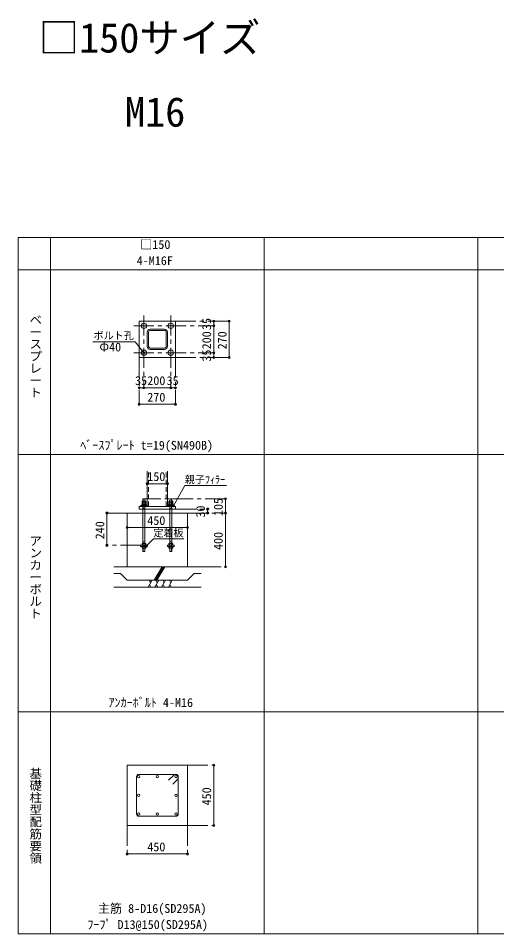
# Model space of a CAD drawing. Units: millimetres, scale not verified. Extents: x -24459 to 24278, y -16646 to 17081.
# Drawn here: x 16090 to 19650, y 9107 to 15911 of the extents above; entities that cross this region are included whole.
import ezdxf
from ezdxf.enums import TextEntityAlignment as Align

# ---------------------------------------------------------------- set-up
doc = ezdxf.new("R2010")
doc.units = ezdxf.units.MM
doc.header["$LTSCALE"] = 30
doc.header["$PDMODE"] = 32
doc.header["$PDSIZE"] = 15
doc.linetypes.add('CHAIN1', pattern=[8, 5, -1, 1, -1])
doc.linetypes.add('DASHED1', pattern=[1.8, 1.2, -0.6])
for name, color, linetype, lineweight in [('0-0_0-0', 7, 'Continuous', 18), ('0-1_補助線', 7, 'Continuous', 18), ('0-2_壁芯', 7, 'Continuous', 18), ('0-3_通り芯', 7, 'Continuous', 18), ('0-4_ＲＣ部材', 7, 'Continuous', 18), ('0-5_Ｓ部材', 7, 'Continuous', 18), ('0-6_木部材', 7, 'Continuous', 18), ('0-7_建具', 7, 'Continuous', 18), ('F-0_F-0', 7, 'Continuous', 18)]:
    doc.layers.add(name, color=color, linetype=linetype, lineweight=lineweight)
doc.layers.add('0-8_文字', color=7, linetype='Continuous')
doc.layers.add('7-0_7-0', color=7, linetype='Continuous')
doc.styles.add('@ＭＳ ゴシック', font='')
doc.styles.add('ＭＳ ゴシック', font='')
doc.styles.get('@ＭＳ ゴシック').set_extended_font_data('@MS Gothic')
doc.styles.get('ＭＳ ゴシック').set_extended_font_data('MS Gothic')

msp = doc.modelspace()

# ---------------------------------------------------------------- linework, layer by layer
at = {"layer": '0-0_0-0', "linetype": 'CHAIN1'}
for p, q in [((17025.2, 13702.24), (17025.2, 13164.96)), ((17225.2, 13702.24), (17225.2, 13164.96)), ((16948.91, 13624.89), (17544.57, 13624.89)), ((17260.2, 13659.89), (17659.95, 13659.89)), ((16948.91, 13424.89), (17544.57, 13424.89)), ((16990.2, 13389.89), (16990.2, 13041.62)), ((17260.2, 13389.89), (17659.95, 13389.89)), ((17260.2, 13389.89), (17260.2, 13041.62)), ((17631.4, 12338.47), (17033.2, 12338.47)), ((17260.2, 12263.47), (17499.42, 12263.47)), ((16900.2, 12233.47), (16750.2, 12233.47)), ((17350.2, 12233.47), (17631.4, 12233.47)), ((17000.2, 11993.47), (16750.2, 11993.47)), ((17450.2, 11833.47), (17631.4, 11833.47)), ((17350.2, 10360.15), (17544.57, 10360.15)), ((16900.2, 9910.15), (16900.2, 9699.38)), ((17350.2, 9910.15), (17350.2, 9699.38)), ((17350.2, 9910.15), (17544.57, 9910.15))]:
    msp.add_line(p, q, dxfattribs=at)
at = {"layer": '0-0_0-0'}
for p, q in [((17544.57, 13624.89), (17544.57, 13659.89)), ((17544.57, 13424.89), (17544.57, 13624.89)), ((17659.95, 13389.89), (17659.95, 13659.89)), ((17544.57, 13389.89), (17544.57, 13424.89)), ((16990.2, 13164.96), (17025.2, 13164.96)), ((17025.2, 13164.96), (17225.2, 13164.96)), ((17225.2, 13164.96), (17260.2, 13164.96)), ((16990.2, 13041.62), (17260.2, 13041.62)), ((17050.2, 12451.82), (17200.2, 12451.82)), ((17631.4, 12233.47), (17631.4, 12338.47)), ((17499.42, 12233.47), (17499.42, 12263.47)), ((16750.2, 11993.47), (16750.2, 12233.47)), ((17631.4, 11833.47), (17631.4, 12233.47)), ((16900.2, 12125.26), (17350.2, 12125.26)), ((17544.57, 9910.15), (17544.57, 10360.15)), ((16900.2, 9699.38), (17350.2, 9699.38))]:
    msp.add_line(p, q, dxfattribs=at)
at = {"layer": '0-0_0-0', "color": 4}
for p, q in [((17245.2, 12286.97), (17329.08, 12437.92)), ((17329.08, 12437.92), (17639.58, 12437.92)), ((17043.43, 11988.66), (17096.66, 12041.9)), ((17096.66, 12041.9), (17321.55, 12041.9))]:
    msp.add_line(p, q, dxfattribs=at)
msp.add_lwpolyline([(16644.68, 13505.77), (16958.99, 13505.77), (17025.2, 13424.89)], dxfattribs=at)
at = {"layer": '0-0_0-0'}
for p in [(17544.57, 13659.89), (17544.57, 13624.89), (17659.95, 13659.89), (17025.2, 13424.89), (17544.57, 13424.89), (17544.57, 13389.89), (17659.95, 13389.89), (16990.2, 13164.96), (17025.2, 13164.96), (17225.2, 13164.96), (17260.2, 13164.96), (16990.2, 13041.62), (17260.2, 13041.62), (17050.2, 12451.82), (17200.2, 12451.82), (17631.4, 12338.47), (17245.2, 12286.97), (17499.42, 12263.47), (16750.2, 12233.47), (17499.42, 12233.47), (17631.4, 12233.47), (16900.2, 12125.26), (17350.2, 12125.26), (16750.2, 11993.47), (17043.43, 11988.66), (17631.4, 11833.47), (17544.57, 10360.15), (17544.57, 9910.15), (16900.2, 9699.38), (17350.2, 9699.38)]:
    msp.add_point(p, dxfattribs=at)
at = {"layer": '0-1_補助線'}
for points in [[(16990.2, 13659.89), (17260.2, 13659.89), (17260.2, 13389.89), (16990.2, 13389.89)], [(16990.2, 12282.47), (16990.2, 12263.47), (17260.2, 12263.47), (17260.2, 12282.47)]]:
    msp.add_lwpolyline(points, close=True, dxfattribs=at)
at = {"layer": '0-2_壁芯'}
for p, q in [((17013.75, 12321.97), (17011.35, 12320.5)), ((17011.35, 12320.5), (17011.35, 12308.97)), ((17013.75, 12321.97), (17036.65, 12321.97)), ((17015.88, 12321.97), (17018.29, 12320.5)), ((17020.69, 12321.97), (17018.29, 12320.5)), ((17018.29, 12320.5), (17018.29, 12310.44)), ((17019.2, 12338.47), (17019.2, 12268.47)), ((17029.71, 12321.97), (17032.12, 12320.5)), ((17031.2, 12338.47), (17031.2, 12268.47)), ((17034.52, 12321.97), (17032.12, 12320.5)), ((17032.12, 12320.5), (17032.12, 12310.44)), ((17036.65, 12321.97), (17039.05, 12320.5)), ((17039.05, 12320.5), (17039.05, 12308.97)), ((17213.75, 12321.97), (17211.35, 12320.5)), ((17211.35, 12320.5), (17211.35, 12308.97)), ((17213.75, 12321.97), (17236.65, 12321.97)), ((17215.88, 12321.97), (17218.29, 12320.5)), ((17217.2, 11948.47), (17217.2, 12338.47)), ((17233.2, 12338.47), (17217.2, 12338.47)), ((17220.69, 12321.97), (17218.29, 12320.5)), ((17218.29, 12320.5), (17218.29, 12310.44)), ((17219.2, 12338.47), (17219.2, 12268.47)), ((17229.71, 12321.97), (17232.12, 12320.5)), ((17231.2, 12338.47), (17231.2, 12268.47)), ((17234.52, 12321.97), (17232.12, 12320.5)), ((17232.12, 12320.5), (17232.12, 12310.44)), ((17233.2, 12338.47), (17233.2, 11948.47)), ((17236.65, 12321.97), (17239.05, 12320.5)), ((17239.05, 12320.5), (17239.05, 12308.97)), ((17000.2, 12282.47), (17000.2, 12286.97)), ((17000.2, 12286.97), (17050.2, 12286.97)), ((17005.2, 12286.97), (17005.2, 12291.47)), ((17005.2, 12291.47), (17045.2, 12291.47)), ((17009.2, 12295.97), (17041.2, 12295.97)), ((17009.2, 12291.47), (17009.2, 12295.97)), ((17041.2, 12291.47), (17009.2, 12291.47)), ((17013.75, 12308.97), (17011.35, 12307.57)), ((17011.35, 12308.97), (17039.05, 12308.97)), ((17011.35, 12307.57), (17011.35, 12295.97)), ((17013.75, 12295.97), (17036.65, 12295.97)), ((17015.88, 12308.97), (17018.29, 12310.44)), ((17015.88, 12308.97), (17018.29, 12307.57)), ((17015.88, 12295.97), (17018.29, 12297.38)), ((17017.2, 12268.47), (17033.2, 12268.47)), ((17020.69, 12308.97), (17018.29, 12310.44)), ((17020.69, 12308.97), (17018.29, 12307.57)), ((17018.29, 12307.57), (17018.29, 12297.38)), ((17020.69, 12295.97), (17018.29, 12297.38)), ((17029.71, 12308.97), (17032.12, 12310.44)), ((17029.71, 12308.97), (17032.12, 12307.57)), ((17029.71, 12295.97), (17032.12, 12297.38)), ((17034.52, 12308.97), (17032.12, 12310.44)), ((17034.52, 12308.97), (17032.12, 12307.57)), ((17032.12, 12307.57), (17032.12, 12297.38)), ((17034.52, 12295.97), (17032.12, 12297.38)), ((17039.05, 12307.57), (17039.05, 12295.97)), ((17041.2, 12295.97), (17041.2, 12291.47)), ((17045.2, 12286.97), (17045.2, 12291.47)), ((17050.2, 12282.47), (17050.2, 12286.97)), ((17200.2, 12282.47), (17200.2, 12286.97)), ((17200.2, 12286.97), (17250.2, 12286.97)), ((17205.2, 12286.97), (17205.2, 12291.47)), ((17205.2, 12291.47), (17245.2, 12291.47)), ((17209.2, 12295.97), (17241.2, 12295.97)), ((17209.2, 12291.47), (17209.2, 12295.97)), ((17241.2, 12291.47), (17209.2, 12291.47)), ((17213.75, 12308.97), (17211.35, 12307.57)), ((17211.35, 12308.97), (17239.05, 12308.97)), ((17211.35, 12307.57), (17211.35, 12295.97)), ((17213.75, 12295.97), (17236.65, 12295.97)), ((17215.88, 12308.97), (17218.29, 12310.44)), ((17215.88, 12308.97), (17218.29, 12307.57)), ((17215.88, 12295.97), (17218.29, 12297.38)), ((17233.2, 12268.47), (17217.2, 12268.47)), ((17220.69, 12308.97), (17218.29, 12310.44)), ((17220.69, 12308.97), (17218.29, 12307.57)), ((17218.29, 12307.57), (17218.29, 12297.38)), ((17220.69, 12295.97), (17218.29, 12297.38)), ((17229.71, 12308.97), (17232.12, 12310.44)), ((17229.71, 12308.97), (17232.12, 12307.57)), ((17229.71, 12295.97), (17232.12, 12297.38)), ((17234.52, 12308.97), (17232.12, 12310.44)), ((17234.52, 12308.97), (17232.12, 12307.57)), ((17232.12, 12307.57), (17232.12, 12297.38)), ((17234.52, 12295.97), (17232.12, 12297.38)), ((17239.05, 12307.57), (17239.05, 12295.97)), ((17241.2, 12295.97), (17241.2, 12291.47)), ((17245.2, 12286.97), (17245.2, 12291.47)), ((17250.2, 12282.47), (17250.2, 12286.97)), ((17013.75, 12006.47), (17011.35, 12005.07)), ((17011.35, 11993.47), (17011.35, 12005.07)), ((17011.35, 11984.47), (17011.35, 11972.88)), ((17036.65, 12006.47), (17013.75, 12006.47)), ((17036.65, 11993.47), (17013.75, 11993.47)), ((17036.65, 11984.47), (17013.75, 11984.47)), ((17015.88, 12006.47), (17018.29, 12005.07)), ((17015.88, 11993.47), (17018.29, 11994.88)), ((17015.88, 11984.47), (17018.29, 11983.07)), ((17017.2, 12018.47), (17033.2, 12018.47)), ((17020.69, 12006.47), (17018.29, 12005.07)), ((17018.29, 11994.88), (17018.29, 12005.07)), ((17020.69, 11993.47), (17018.29, 11994.88)), ((17020.69, 11984.47), (17018.29, 11983.07)), ((17018.29, 11983.07), (17018.29, 11972.88)), ((17019.2, 12018.47), (17019.2, 11948.47)), ((17029.71, 12006.47), (17032.12, 12005.07)), ((17029.71, 11993.47), (17032.12, 11994.88)), ((17029.71, 11984.47), (17032.12, 11983.07)), ((17031.2, 12018.47), (17031.2, 11948.47)), ((17034.52, 12006.47), (17032.12, 12005.07)), ((17032.12, 11994.88), (17032.12, 12005.07)), ((17034.52, 11993.47), (17032.12, 11994.88)), ((17034.52, 11984.47), (17032.12, 11983.07)), ((17032.12, 11983.07), (17032.12, 11972.88)), ((17036.65, 12006.47), (17039.05, 12005.07)), ((17039.05, 11993.47), (17039.05, 12005.07)), ((17039.05, 11984.47), (17039.05, 11972.88)), ((17213.75, 12006.47), (17211.35, 12005.07)), ((17211.35, 11993.47), (17211.35, 12005.07)), ((17211.35, 11984.47), (17211.35, 11972.88)), ((17236.65, 12006.47), (17213.75, 12006.47)), ((17236.65, 11993.47), (17213.75, 11993.47)), ((17236.65, 11984.47), (17213.75, 11984.47)), ((17215.88, 12006.47), (17218.29, 12005.07)), ((17215.88, 11993.47), (17218.29, 11994.88)), ((17215.88, 11984.47), (17218.29, 11983.07)), ((17217.2, 12018.47), (17233.2, 12018.47)), ((17220.69, 12006.47), (17218.29, 12005.07)), ((17218.29, 11994.88), (17218.29, 12005.07)), ((17220.69, 11993.47), (17218.29, 11994.88)), ((17220.69, 11984.47), (17218.29, 11983.07)), ((17218.29, 11983.07), (17218.29, 11972.88)), ((17219.2, 12018.47), (17219.2, 11948.47)), ((17229.71, 12006.47), (17232.12, 12005.07)), ((17229.71, 11993.47), (17232.12, 11994.88)), ((17229.71, 11984.47), (17232.12, 11983.07)), ((17231.2, 12018.47), (17231.2, 11948.47)), ((17234.52, 12006.47), (17232.12, 12005.07)), ((17232.12, 11994.88), (17232.12, 12005.07)), ((17234.52, 11993.47), (17232.12, 11994.88)), ((17234.52, 11984.47), (17232.12, 11983.07)), ((17232.12, 11983.07), (17232.12, 11972.88)), ((17236.65, 12006.47), (17239.05, 12005.07)), ((17239.05, 11993.47), (17239.05, 12005.07)), ((17239.05, 11984.47), (17239.05, 11972.88)), ((17013.75, 11971.47), (17011.35, 11972.88)), ((17036.65, 11971.47), (17013.75, 11971.47)), ((17015.88, 11971.47), (17018.29, 11972.88)), ((17020.69, 11971.47), (17018.29, 11972.88)), ((17029.71, 11971.47), (17032.12, 11972.88)), ((17034.52, 11971.47), (17032.12, 11972.88)), ((17036.65, 11971.47), (17039.05, 11972.88)), ((17213.75, 11971.47), (17211.35, 11972.88)), ((17236.65, 11971.47), (17213.75, 11971.47)), ((17215.88, 11971.47), (17218.29, 11972.88)), ((17217.2, 11948.47), (17233.2, 11948.47)), ((17220.69, 11971.47), (17218.29, 11972.88)), ((17229.71, 11971.47), (17232.12, 11972.88)), ((17234.52, 11971.47), (17232.12, 11972.88)), ((17236.65, 11971.47), (17239.05, 11972.88))]:
    msp.add_line(p, q, dxfattribs=at)
for points in [[(17017.2, 11948.47), (17033.2, 11948.47), (17033.2, 12338.47), (17017.2, 12338.47)], [(17000.2, 11993.47), (17050.2, 11993.47), (17050.2, 11984.47), (17000.2, 11984.47)], [(17200.2, 11993.47), (17250.2, 11993.47), (17250.2, 11984.47), (17200.2, 11984.47)]]:
    msp.add_lwpolyline(points, close=True, dxfattribs=at)
for points in [[(17013.75, 12308.97), (17036.65, 12308.97), (17039.05, 12307.57)], [(17213.75, 12308.97), (17236.65, 12308.97), (17239.05, 12307.57)]]:
    msp.add_lwpolyline(points, dxfattribs=at)
for centre in [(17025.2, 13624.89), (17225.2, 13624.89), (17025.2, 13424.89), (17225.2, 13424.89)]:
    msp.add_circle(centre, 20, dxfattribs=at)
at = {"layer": '0-3_通り芯'}
for p, q in [((17050.2, 13577.39), (17050.2, 13472.39)), ((17059.2, 13577.39), (17059.2, 13472.39)), ((17177.7, 13599.89), (17072.7, 13599.89)), ((17177.7, 13590.89), (17072.7, 13590.89)), ((17191.2, 13472.39), (17191.2, 13577.39)), ((17200.2, 13472.39), (17200.2, 13577.39)), ((17072.7, 13458.89), (17177.7, 13458.89)), ((17072.7, 13449.89), (17177.7, 13449.89)), ((17050.2, 12282.47), (17050.2, 12545.15)), ((17200.2, 12282.47), (17200.2, 12545.15))]:
    msp.add_line(p, q, dxfattribs=at)
at = {"layer": '0-3_通り芯', "linetype": 'DASHED1'}
for p, q in [((17059.2, 12282.47), (17059.2, 12545.15)), ((17191.2, 12282.47), (17191.2, 12545.15))]:
    msp.add_line(p, q, dxfattribs=at)
at = {"layer": '0-3_通り芯'}
for centre, radius, start, end in [((17072.7, 13577.39), 22.5, 90, 180), ((17072.7, 13577.39), 13.5, 90, 180), ((17177.7, 13577.39), 22.5, 0, 90), ((17177.7, 13577.39), 13.5, 0, 90), ((17072.7, 13472.39), 22.5, 180, 270), ((17072.7, 13472.39), 13.5, 180, 270), ((17177.7, 13472.39), 22.5, 270, 0), ((17177.7, 13472.39), 13.5, 270, 0)]:
    msp.add_arc(centre, radius, start, end, dxfattribs=at)
at = {"layer": '0-4_ＲＣ部材'}
for p, q in [((16900.2, 12233.47), (17350.2, 12233.47)), ((16900.2, 11833.47), (16900.2, 12233.47)), ((17350.2, 11833.47), (17350.2, 12233.47)), ((16800.2, 11833.47), (17450.2, 11833.47))]:
    msp.add_line(p, q, dxfattribs=at)
msp.add_lwpolyline([(16900.2, 10360.15), (17350.2, 10360.15), (17350.2, 9910.15), (16900.2, 9910.15)], close=True, dxfattribs=at)
at = {"layer": '0-5_Ｓ部材'}
for p, q in [((16800.2, 11783.47), (16850.2, 11783.47)), ((16900.2, 11733.47), (16850.2, 11783.47)), ((17102.06, 11733.47), (17159.79, 11833.47)), ((17112.06, 11733.47), (17169.79, 11833.47)), ((17122.06, 11733.47), (17179.79, 11833.47)), ((16900.2, 11733.47), (17350.2, 11733.47)), ((17056.89, 11683.47), (17085.76, 11733.47)), ((17075.37, 11715.47), (17064.98, 11733.47)), ((17106.89, 11683.47), (17135.76, 11733.47)), ((17125.37, 11715.47), (17114.98, 11733.47)), ((17156.89, 11683.47), (17185.76, 11733.47)), ((17175.37, 11715.47), (17164.98, 11733.47)), ((17206.89, 11683.47), (17235.76, 11733.47)), ((17225.37, 11715.47), (17214.98, 11733.47)), ((16800.2, 11683.47), (17450.2, 11683.47)), ((17067.28, 11701.47), (17077.68, 11683.47)), ((17117.28, 11701.47), (17127.68, 11683.47)), ((17167.28, 11701.47), (17177.68, 11683.47)), ((17217.28, 11701.47), (17227.68, 11683.47))]:
    msp.add_line(p, q, dxfattribs=at)
msp.add_lwpolyline([(17350.2, 11733.47), (17400.2, 11783.47), (17450.2, 11783.47)], dxfattribs=at)
at = {"layer": '0-6_木部材'}
for p, q in [((17264.2, 10290.15), (16986.2, 10290.15)), ((17251.95, 10290.3), (17208.49, 10246.84)), ((16970.2, 9996.15), (16970.2, 10274.15)), ((17280.2, 10258.55), (17239.41, 10217.76)), ((17280.2, 9996.15), (17280.2, 10274.15)), ((16986.2, 9980.15), (17264.2, 9980.15))]:
    msp.add_line(p, q, dxfattribs=at)
for centre, start, end in [((16986.2, 10274.15), 90, 180), ((17264.2, 10274.15), 0, 90), ((16986.2, 9996.15), 180, 270), ((17264.2, 9996.15), 270, 0)]:
    msp.add_arc(centre, 16, start, end, dxfattribs=at)
at = {"layer": '0-7_建具'}
for centre in [(16986.2, 10274.15), (17125.2, 10274.15), (17264.2, 10274.15), (16986.2, 10135.15), (17264.2, 10135.15), (16986.2, 9996.15), (17125.2, 9996.15), (17264.2, 9996.15)]:
    msp.add_circle(centre, 8, dxfattribs=at)
at = {"layer": 'F-0_F-0'}
for p, q in [((24277.5, 14281.75), (16090.5, 14281.75)), ((16090.5, 9106.75), (16090.5, 14281.75)), ((16330.5, 9106.75), (16330.5, 14281.75)), ((17919.9, 14281.75), (17919.9, 9106.75)), ((19509.3, 14281.75), (19509.3, 9106.75)), ((24277.5, 14041.75), (16090.5, 14041.75)), ((16090.5, 12669.25), (24277.5, 12669.25)), ((24277.5, 10756.75), (16090.5, 10756.75)), ((16090.5, 9106.75), (24277.5, 9106.75))]:
    msp.add_line(p, q, dxfattribs=at)

# ---------------------------------------------------------------- texts
at = {"layer": '0-0_0-0', "style": 'ＭＳ ゴシック'}
for s, p in [('35', (17544.57, 13593.64)), ('200', (17544.57, 13449.89)), ('270', (17659.95, 13449.89)), ('35', (17544.57, 13358.64)), ('105', (17631.4, 12210.97)), ('30', (17499.42, 12199.72)), ('240', (16750.2, 12038.47)), ('400', (17631.4, 11958.47)), ('450', (17544.57, 10060.15))]:
    msp.add_text(s, height=65.98, rotation=90, dxfattribs=at).set_placement(p, align=Align.BOTTOM_LEFT)
for s, height, p in [('ボルト孔', 54.99, (16650.56, 13508.43)), ('Φ40', 65.98, (16693.93, 13415.09)), ('35', 65.98, (16958.95, 13164.96)), ('200', 65.98, (17050.2, 13164.96)), ('35', 65.98, (17193.95, 13164.96)), ('270', 65.98, (17050.2, 13041.62)), ('150', 65.98, (17050.2, 12451.82)), ('親子ﾌｨﾗｰ', 54.99, (17329.08, 12437.92)), ('450', 65.98, (17050.2, 12125.26)), ('定着板', 54.99, (17094.66, 12041.9)), ('450', 65.98, (17050.2, 9699.38))]:
    msp.add_text(s, height=height, dxfattribs=at).set_placement(p, align=Align.BOTTOM_LEFT)
at = {"layer": '0-8_文字', "style": 'ＭＳ ゴシック'}
for s, p in [('□150サイズ', (16242.69, 15590.29)), ('M16', (16884.27, 15039.24))]:
    msp.add_text(s, height=219.9, dxfattribs=at).set_placement(p, align=Align.BOTTOM_LEFT)
at = {"layer": '7-0_7-0', "style": 'ＭＳ ゴシック'}
for s, p in [('□150', (16997.7, 14176.75)), ('4-M16F', (16971.45, 14056.75)), ('ﾍﾞｰｽﾌﾟﾚｰﾄ t=19(SN490B)', (16551.45, 12684.25)), ('ｱﾝｶｰﾎﾞﾙﾄ 4-M16', (16761.45, 10771.75)), ('主筋 8-D16(SD295A)', (16682.7, 9241.75)), ('ﾌｰﾌﾟ D13@150(SD295A)', (16603.95, 9121.75))]:
    msp.add_text(s, height=65.98, dxfattribs=at).set_placement(p, align=Align.BOTTOM_LEFT)
at = {"layer": '7-0_7-0', "style": '@ＭＳ ゴシック'}
for s, p in [('ベースプレート', (16165.5, 13715.5)), ('アンカーボルト', (16165.5, 12073)), ('基礎柱型配筋要領', (16165.5, 10344.25))]:
    msp.add_text(s, height=65.98, rotation=270, dxfattribs=at).set_placement(p, align=Align.BOTTOM_LEFT)

doc.saveas('drawing.dxf')
